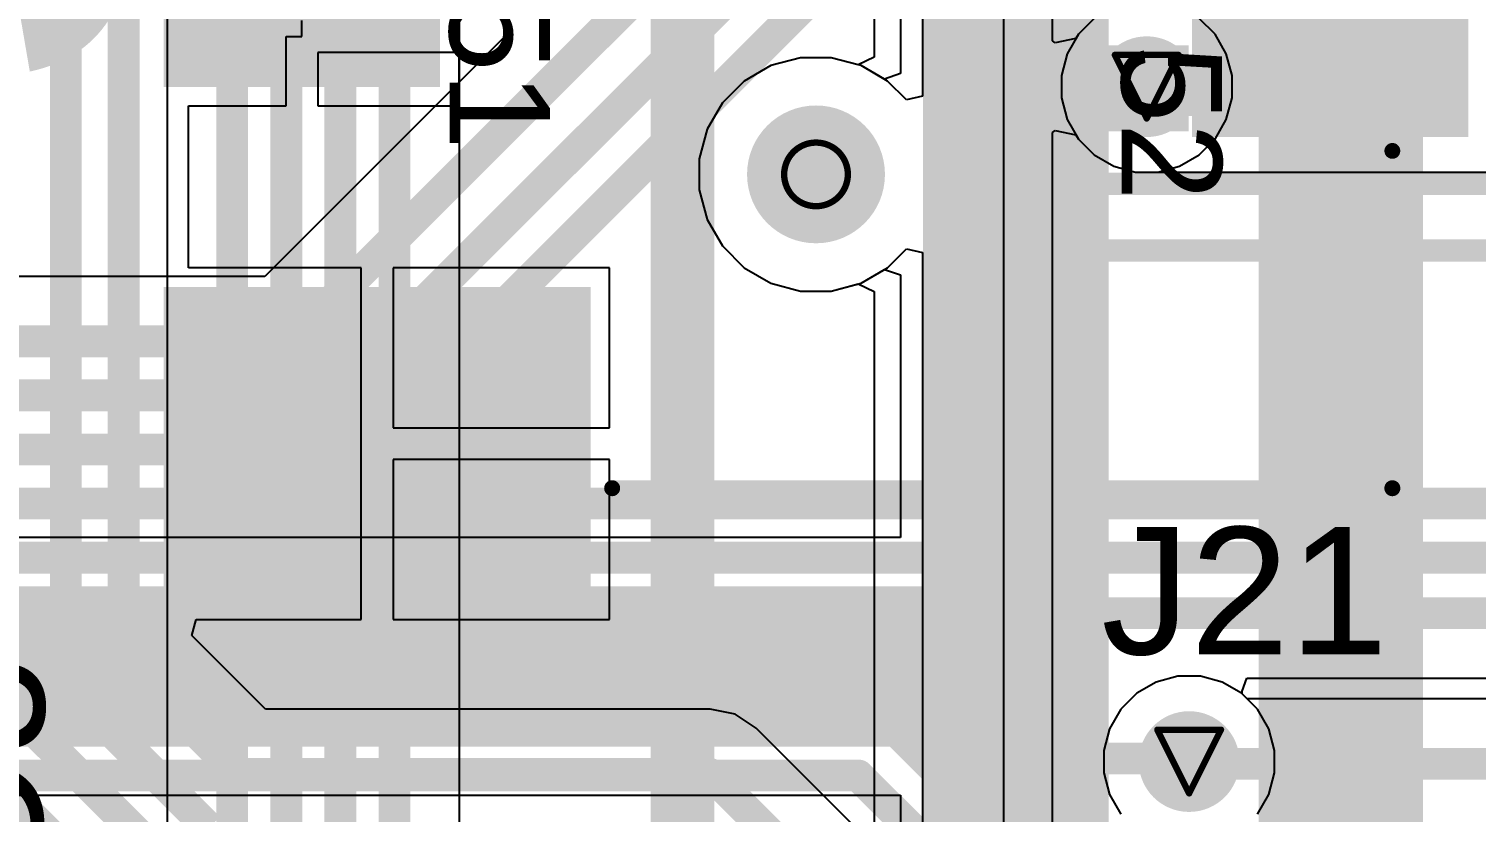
# Model space of a CAD drawing. Header units: inches. Extents: x -21 to 276, y -5 to 220.
# Drawn here: x 50.75 to 62.29, y 46.41 to 52.66 of the extents above; entities that cross this region are included whole.
import ezdxf

# ---------------------------------------------------------------- set-up
doc = ezdxf.new("R2010")
doc.units = ezdxf.units.IN
for name, color, linetype in [('Bottom Layer', 5, 'Continuous'), ('Bottom Solder', 6, 'Continuous'), ('Drill Drawing', 1, 'Continuous'), ('Ground', 16, 'Continuous'), ('Pad Holes', 156, 'Continuous'), ('Power + Signal', 76, 'Continuous'), ('Top Layer', 1, 'Continuous'), ('Top Overlay', 2, 'Continuous'), ('Top Paste', 8, 'Continuous'), ('Top Solder', 216, 'Continuous'), ('Via Holes', 16, 'Continuous')]:
    doc.layers.add(name, color=color, linetype=linetype)
doc.styles.add('Arial', font='', dxfattribs={"height": 0.2})
doc.styles.add('Arial_Bold', font='', dxfattribs={"height": 0.2})
doc.styles.get('Arial').set_extended_font_data('Arial')
doc.styles.get('Arial_Bold').set_extended_font_data('Arial', bold=True)

# ---------------------------------------------------------------- blocks, each defined once
blk = doc.blocks.new('91304_99_052R2_132')
at = {"layer": 'Bottom Solder'}
blk.add_hatch(color=6, dxfattribs=at).paths.add_polyline_path([(12.602, -0.102), (12.398, -0.102), (12.398, 0.102), (12.602, 0.102)])
at = {"layer": 'Pad Holes'}
h = blk.add_hatch(color=7, dxfattribs=at)
edge = h.paths.add_edge_path()
edge.add_arc((12.5, 0), 0.55, 0, 360)
at = {"layer": 'Top Layer'}
for points in [[(12.1, 3.1), (11.5, 3.1), (11.5, 5.1), (12.1, 5.1)], [(15.8, -5.1), (13.5, -5.1), (13.5, -1.9), (15.8, -1.9)], [(11.7, -5.1), (11.1, -5.1), (11.1, -3.1), (11.7, -3.1)]]:
    blk.add_hatch(color=1, dxfattribs=at).paths.add_polyline_path(points)
at = {"layer": 'Top Paste'}
for points in [[(12.1, 3.1), (11.5, 3.1), (11.5, 5.1), (12.1, 5.1)], [(15.8, -5.1), (13.5, -5.1), (13.5, -1.9), (15.8, -1.9)], [(11.7, -5.1), (11.1, -5.1), (11.1, -3.1), (11.7, -3.1)]]:
    blk.add_hatch(color=8, dxfattribs=at).paths.add_polyline_path(points)
at = {"layer": 'Top Solder'}
for points in [[(11.402, 2.998), (10.598, 2.998), (10.598, 5.202), (11.402, 5.202)], [(12.202, 2.998), (11.398, 2.998), (11.398, 5.202), (12.202, 5.202)], [(12.602, -0.102), (12.398, -0.102), (12.398, 0.102), (12.602, 0.102)], [(15.902, -5.202), (13.398, -5.202), (13.398, -1.798), (15.902, -1.798)], [(11.802, -5.202), (10.998, -5.202), (10.998, -2.998), (11.802, -2.998)]]:
    blk.add_hatch(color=216, dxfattribs=at).paths.add_polyline_path(points)
at = {"layer": 'Top Overlay'}
for points in [[(15.005, 4.597, 0.127, 0.127, 0), (12.313, 4.597, 0.127, 0.127, 0)], [(15.005, -1.626, 0.127, 0.127, 0), (15.005, 4.597, 0.127, 0.127, 0)]]:
    blk.add_lwpolyline(points, format="xyseb", dxfattribs=at)
for points in [[(12.281, 4.597, 0.0635, 0.0635, 1), (12.344, 4.597, 0.0635, 0.0635, 1)], [(14.973, 4.597, 0.0635, 0.0635, 1), (15.037, 4.597, 0.0635, 0.0635, 1)], [(14.973, 4.597, 0.0635, 0.0635, 1), (15.037, 4.597, 0.0635, 0.0635, 1)], [(14.973, -1.626, 0.0635, 0.0635, 1), (15.037, -1.626, 0.0635, 0.0635, 1)]]:
    blk.add_lwpolyline(points, format="xyseb", close=True, dxfattribs=at)
at = {"layer": 'Top Overlay', "style": 'Arial'}
for s, p in [('52', (11.466, 2.437)), ('51', (11.06, -2.923))]:
    blk.add_text(s, height=0.8, dxfattribs=at).set_placement(p)

msp = doc.modelspace()

# ---------------------------------------------------------------- hatches: boundary and pattern name
at = {"layer": 'Bottom Layer'}
for points in [[(60.557, 39.776), (61.869, 39.776), (61.869, 76.497), (60.557, 76.497)], [(58.09, 16.18), (59.36, 16.18), (59.36, 64.033), (58.09, 64.033)], [(58.565, 51.841), (60, 51.841), (60, 52.527), (58.565, 52.527)], [(27.659, 46.929), (58.692, 46.929), (58.692, 48.209), (27.659, 48.209)]]:
    msp.add_hatch(color=5, dxfattribs=at).paths.add_polyline_path(points)
h = msp.add_hatch(color=5, dxfattribs=at)
edge = h.paths.add_edge_path()
edge.add_arc((59.665, 52.197), 0.3, 0, 360)
h = msp.add_hatch(color=5, dxfattribs=at)
edge = h.paths.add_edge_path()
edge.add_arc((60.003, 46.81), 0.3, 0, 360)
at = {"layer": 'Bottom Solder'}
h = msp.add_hatch(color=6, dxfattribs=at)
edge = h.paths.add_edge_path()
edge.add_arc((59.665, 52.197), 0.402, 0, 360)
h = msp.add_hatch(color=6, dxfattribs=at)
edge = h.paths.add_edge_path()
edge.add_arc((60.003, 46.81), 0.402, 0, 360)
at = {"layer": 'Ground'}
h = msp.add_hatch(color=16, dxfattribs=at)
edge = h.paths.add_edge_path()
edge.add_arc((59.665, 52.197), 0.3, 0, 360)
h = msp.add_hatch(color=16, dxfattribs=at)
edge = h.paths.add_edge_path()
edge.add_arc((60.003, 46.81), 0.3, 0, 360)
at = {"layer": 'Power + Signal'}
h = msp.add_hatch(color=76, dxfattribs=at)
edge = h.paths.add_edge_path()
edge.add_arc((59.665, 52.197), 0.3, 0, 360)
h = msp.add_hatch(color=76, dxfattribs=at)
edge = h.paths.add_edge_path()
edge.add_arc((60.003, 46.81), 0.3, 0, 360)
at = {"layer": 'Top Layer'}
for points in [[(52.316, 52.47), (53.628, 52.47), (53.628, 54.197), (52.316, 54.197)], [(60.69, 52.437), (59.665, 52.437), (59.665, 51.964), (60.69, 51.964)]]:
    msp.add_hatch(color=1, dxfattribs=at).paths.add_polyline_path(points)
h = msp.add_hatch(color=1, dxfattribs=at)
edge = h.paths.add_edge_path()
edge.add_arc((59.665, 52.197), 0.3, 0, 360)
h = msp.add_hatch(color=1, dxfattribs=at)
edge = h.paths.add_edge_path()
edge.add_arc((60.003, 46.81), 0.3, 0, 360)
at = {"layer": 'Top Solder'}
h = msp.add_hatch(color=216, dxfattribs=at)
edge = h.paths.add_edge_path()
edge.add_arc((59.665, 52.197), 0.402, 0, 360)
h = msp.add_hatch(color=216, dxfattribs=at)
edge = h.paths.add_edge_path()
edge.add_arc((60.003, 46.81), 0.402, 0, 360)
at = {"layer": 'Via Holes'}
h = msp.add_hatch(color=7, dxfattribs=at)
edge = h.paths.add_edge_path()
edge.add_arc((59.665, 52.197), 0.15, 0, 360)
h = msp.add_hatch(color=7, dxfattribs=at)
edge = h.paths.add_edge_path()
edge.add_arc((60.003, 46.81), 0.15, 0, 360)

# ---------------------------------------------------------------- linework, layer by layer
at = {"layer": 'Bottom Layer'}
for p, q in [((57.701, 55.263), (57.701, 52.301)), ((56.904, 52.428), (56.667, 52.365)), ((57.149, 52.428), (56.904, 52.428)), ((57.386, 52.365), (57.149, 52.428)), ((56.667, 52.365), (56.455, 52.242)), ((57.574, 52.256), (57.386, 52.365)), ((57.701, 52.301), (57.574, 52.256)), ((56.455, 52.242), (56.282, 52.069)), ((56.282, 52.069), (56.159, 51.857)), ((56.159, 51.857), (56.096, 51.62)), ((56.096, 51.62), (56.096, 51.375)), ((56.096, 51.375), (56.159, 51.138)), ((56.159, 51.138), (56.282, 50.926)), ((56.282, 50.926), (56.455, 50.752)), ((56.455, 50.752), (56.667, 50.63)), ((57.386, 50.63), (57.574, 50.738)), ((57.574, 50.738), (57.701, 50.694)), ((57.701, 50.694), (57.701, 48.598)), ((56.667, 50.63), (56.904, 50.566)), ((56.904, 50.566), (57.149, 50.566)), ((57.149, 50.566), (57.386, 50.63)), ((57.701, 48.598), (43.538, 48.598)), ((28.796, 46.541), (57.701, 46.541)), ((57.701, 46.541), (57.701, 41.962))]:
    msp.add_line(p, q, dxfattribs=at)
at = {"layer": 'Drill Drawing'}
for points in [[(59.411, 52.451, 0.0508, 0.0508, 0), (59.919, 52.451, 0.0508, 0.0508, 0)], [(59.411, 52.451, 0.0508, 0.0508, 0), (59.665, 51.943, 0.0508, 0.0508, 0)], [(59.665, 51.943, 0.0508, 0.0508, 0), (59.919, 52.451, 0.0508, 0.0508, 0)], [(59.749, 47.064, 0.0508, 0.0508, 0), (60.257, 47.064, 0.0508, 0.0508, 0)], [(59.749, 47.064, 0.0508, 0.0508, 0), (60.003, 46.556, 0.0508, 0.0508, 0)], [(60.003, 46.556, 0.0508, 0.0508, 0), (60.257, 47.064, 0.0508, 0.0508, 0)]]:
    msp.add_lwpolyline(points, format="xyseb", dxfattribs=at)
for points in [[(59.398, 52.451, 0.0254, 0.0254, 1), (59.423, 52.451, 0.0254, 0.0254, 1)], [(59.398, 52.451, 0.0254, 0.0254, 1), (59.423, 52.451, 0.0254, 0.0254, 1)], [(59.906, 52.451, 0.0254, 0.0254, 1), (59.931, 52.451, 0.0254, 0.0254, 1)], [(59.906, 52.451, 0.0254, 0.0254, 1), (59.931, 52.451, 0.0254, 0.0254, 1)], [(59.652, 51.943, 0.0254, 0.0254, 1), (59.677, 51.943, 0.0254, 0.0254, 1)], [(59.652, 51.943, 0.0254, 0.0254, 1), (59.677, 51.943, 0.0254, 0.0254, 1)], [(57.281, 51.497, 0.0508, 0.0508, 1), (56.773, 51.497, 0.0508, 0.0508, 1)], [(56.76, 51.497, 0.0254, 0.0254, 1), (56.785, 51.497, 0.0254, 0.0254, 1)], [(57.268, 51.497, 0.0254, 0.0254, 1), (57.293, 51.497, 0.0254, 0.0254, 1)], [(59.737, 47.064, 0.0254, 0.0254, 1), (59.762, 47.064, 0.0254, 0.0254, 1)], [(59.737, 47.064, 0.0254, 0.0254, 1), (59.762, 47.064, 0.0254, 0.0254, 1)], [(60.245, 47.064, 0.0254, 0.0254, 1), (60.27, 47.064, 0.0254, 0.0254, 1)], [(60.245, 47.064, 0.0254, 0.0254, 1), (60.27, 47.064, 0.0254, 0.0254, 1)], [(59.991, 46.556, 0.0254, 0.0254, 1), (60.016, 46.556, 0.0254, 0.0254, 1)], [(59.991, 46.556, 0.0254, 0.0254, 1), (60.016, 46.556, 0.0254, 0.0254, 1)]]:
    msp.add_lwpolyline(points, format="xyseb", close=True, dxfattribs=at)
at = {"layer": 'Ground'}
for p, q in [((58.913, 52.564), (58.913, 63.04)), ((51.852, 60.278), (51.852, 33.223)), ((57.877, 55.583), (57.877, 52.122)), ((54.183, 40.877), (54.183, 52.88)), ((59.246, 52.742), (59.12, 52.615)), ((60.21, 52.615), (60.083, 52.742)), ((58.934, 52.548), (58.913, 52.564)), ((59.1, 52.581), (58.934, 52.548)), ((59.12, 52.615), (59.1, 52.581)), ((60.299, 52.46), (60.21, 52.615)), ((56.904, 52.428), (56.667, 52.365)), ((57.149, 52.428), (56.904, 52.428)), ((57.386, 52.365), (57.149, 52.428)), ((60.346, 52.287), (60.299, 52.46)), ((56.667, 52.365), (56.455, 52.242)), ((57.598, 52.242), (57.386, 52.365)), ((56.455, 52.242), (56.282, 52.069)), ((57.75, 52.091), (57.598, 52.242)), ((60.346, 52.107), (60.346, 52.287)), ((56.282, 52.069), (56.159, 51.857)), ((57.877, 52.122), (57.75, 52.091)), ((60.299, 51.934), (60.346, 52.107)), ((56.159, 51.857), (56.096, 51.62)), ((58.913, 51.83), (58.934, 51.846)), ((58.913, 37.146), (58.913, 51.83)), ((58.934, 51.846), (59.1, 51.813)), ((60.21, 51.779), (60.299, 51.934)), ((59.1, 51.813), (59.12, 51.779)), ((59.12, 51.779), (59.246, 51.652)), ((60.083, 51.652), (60.21, 51.779)), ((56.096, 51.62), (56.096, 51.375)), ((59.246, 51.652), (59.402, 51.562)), ((59.927, 51.562), (60.083, 51.652)), ((59.402, 51.562), (59.575, 51.516)), ((59.575, 51.516), (59.754, 51.516)), ((59.754, 51.516), (59.927, 51.562)), ((56.096, 51.375), (56.159, 51.138)), ((56.159, 51.138), (56.282, 50.926)), ((56.282, 50.926), (56.455, 50.752)), ((57.598, 50.752), (57.75, 50.904)), ((57.75, 50.904), (57.877, 50.873)), ((57.877, 50.873), (57.877, 41.847)), ((56.455, 50.752), (56.667, 50.63)), ((57.386, 50.63), (57.598, 50.752)), ((56.667, 50.63), (56.904, 50.566)), ((56.904, 50.566), (57.149, 50.566)), ((57.149, 50.566), (57.386, 50.63)), ((59.74, 47.444), (59.585, 47.355)), ((59.914, 47.491), (59.74, 47.444)), ((60.093, 47.491), (59.914, 47.491)), ((60.266, 47.444), (60.093, 47.491)), ((60.421, 47.355), (60.266, 47.444)), ((59.585, 47.355), (59.458, 47.228)), ((60.548, 47.228), (60.421, 47.355)), ((59.458, 47.228), (59.369, 47.072)), ((60.638, 47.072), (60.548, 47.228)), ((59.369, 47.072), (59.322, 46.899)), ((60.684, 46.899), (60.638, 47.072)), ((59.322, 46.899), (59.322, 46.72)), ((60.684, 46.72), (60.684, 46.899)), ((59.322, 46.72), (59.369, 46.547)), ((60.638, 46.547), (60.684, 46.72)), ((59.369, 46.547), (59.458, 46.391)), ((60.548, 46.391), (60.638, 46.547))]:
    msp.add_line(p, q, dxfattribs=at)
for points in [[(52.802, 33.235, 0.254, 0.254, 0), (52.802, 75.241, 0.254, 0.254, 0)], [(53.233, 33.414, 0.254, 0.254, 0), (53.233, 72.932, 0.254, 0.254, 0)], [(58.395, 36.932, 0.254, 0.254, 0), (58.395, 71.843, 0.254, 0.254, 0)], [(52.37, 33.056, 0.254, 0.254, 0), (52.37, 60.493, 0.254, 0.254, 0)], [(55.963, 43.185, 0.508, 0.508, 0), (55.963, 55.213, 0.508, 0.508, 0)], [(53.665, 33.593, 0.254, 0.254, 0), (53.665, 53.767, 0.254, 0.254, 0)]]:
    msp.add_lwpolyline(points, format="xyseb", dxfattribs=at)
at = {"layer": 'Power + Signal'}
for p, q in [((54.565, 52.774), (54.598, 52.651)), ((54.598, 52.651), (52.63, 50.683)), ((52.63, 50.683), (46.127, 50.683)), ((60.427, 47.371), (60.464, 47.477)), ((60.464, 47.477), (63.805, 47.477)), ((60.426, 47.35), (60.427, 47.371)), ((60.548, 47.228), (60.426, 47.35)), ((60.638, 47.072), (60.548, 47.228)), ((60.684, 46.899), (60.638, 47.072)), ((60.684, 46.72), (60.684, 46.899)), ((60.638, 46.547), (60.684, 46.72)), ((60.548, 46.391), (60.638, 46.547))]:
    msp.add_line(p, q, dxfattribs=at)
for points in [[(58.576, 52.139, 0.178, 0.178, 0), (58.576, 58.536, 0.178, 0.178, 0)], [(58.043, 51.918, 0.178, 0.178, 0), (58.043, 58.315, 0.178, 0.178, 0)], [(52.844, 50.165, 0.254, 0.254, 0), (55.855, 53.175, 0.254, 0.254, 0)], [(53.158, 49.733, 0.254, 0.254, 0), (56.477, 53.052, 0.254, 0.254, 0)], [(53.388, 49.301, 0.254, 0.254, 0), (57.099, 53.013, 0.254, 0.254, 0)], [(58.576, 52.139, 0.178, 0.178, 0), (59.293, 51.422, 0.178, 0.178, 0)], [(58.043, 51.918, 0.178, 0.178, 0), (59.072, 50.889, 0.178, 0.178, 0)], [(59.293, 51.422, 0.178, 0.178, 0), (66.992, 51.422, 0.178, 0.178, 0)], [(59.072, 50.889, 0.178, 0.178, 0), (66.771, 50.889, 0.178, 0.178, 0)], [(38.282, 50.165, 0.254, 0.254, 0), (52.844, 50.165, 0.254, 0.254, 0)], [(38.103, 49.733, 0.254, 0.254, 0), (53.158, 49.733, 0.254, 0.254, 0)], [(37.924, 49.301, 0.254, 0.254, 0), (53.388, 49.301, 0.254, 0.254, 0)], [(37.745, 48.87, 0.254, 0.254, 0), (67.857, 48.87, 0.254, 0.254, 0)], [(37.567, 48.438, 0.254, 0.254, 0), (67.537, 48.438, 0.254, 0.254, 0)], [(23.814, 47.995, 0.254, 0.254, 0), (64.019, 47.995, 0.254, 0.254, 0)], [(23.635, 47.563, 0.254, 0.254, 0), (57.777, 47.563, 0.254, 0.254, 0)], [(57.777, 47.563, 0.254, 0.254, 0), (58.505, 46.835, 0.254, 0.254, 0)], [(23.456, 47.131, 0.254, 0.254, 0), (57.593, 47.131, 0.254, 0.254, 0)], [(57.593, 47.131, 0.254, 0.254, 0), (58.776, 45.949, 0.254, 0.254, 0)], [(58.505, 46.835, 0.254, 0.254, 0), (60.003, 46.835, 0.254, 0.254, 0)], [(23.278, 46.699, 0.254, 0.254, 0), (57.364, 46.699, 0.254, 0.254, 0)], [(57.364, 46.699, 0.254, 0.254, 0), (58.928, 45.136, 0.254, 0.254, 0)]]:
    msp.add_lwpolyline(points, format="xyseb", dxfattribs=at)
for points in [[(58.532, 52.139, 0.0889, 0.0889, 1), (58.621, 52.139, 0.0889, 0.0889, 1)], [(58.532, 52.139, 0.0889, 0.0889, 1), (58.621, 52.139, 0.0889, 0.0889, 1)], [(57.998, 51.918, 0.0889, 0.0889, 1), (58.087, 51.918, 0.0889, 0.0889, 1)], [(57.998, 51.918, 0.0889, 0.0889, 1), (58.087, 51.918, 0.0889, 0.0889, 1)], [(59.249, 51.422, 0.0889, 0.0889, 1), (59.337, 51.422, 0.0889, 0.0889, 1)], [(59.249, 51.422, 0.0889, 0.0889, 1), (59.337, 51.422, 0.0889, 0.0889, 1)], [(59.028, 50.889, 0.0889, 0.0889, 1), (59.116, 50.889, 0.0889, 0.0889, 1)], [(59.028, 50.889, 0.0889, 0.0889, 1), (59.116, 50.889, 0.0889, 0.0889, 1)], [(52.781, 50.165, 0.127, 0.127, 1), (52.908, 50.165, 0.127, 0.127, 1)], [(52.781, 50.165, 0.127, 0.127, 1), (52.908, 50.165, 0.127, 0.127, 1)], [(53.095, 49.733, 0.127, 0.127, 1), (53.222, 49.733, 0.127, 0.127, 1)], [(53.095, 49.733, 0.127, 0.127, 1), (53.222, 49.733, 0.127, 0.127, 1)], [(53.324, 49.301, 0.127, 0.127, 1), (53.451, 49.301, 0.127, 0.127, 1)], [(53.324, 49.301, 0.127, 0.127, 1), (53.451, 49.301, 0.127, 0.127, 1)], [(57.713, 47.563, 0.127, 0.127, 1), (57.84, 47.563, 0.127, 0.127, 1)], [(57.713, 47.563, 0.127, 0.127, 1), (57.84, 47.563, 0.127, 0.127, 1)], [(57.529, 47.131, 0.127, 0.127, 1), (57.656, 47.131, 0.127, 0.127, 1)], [(57.529, 47.131, 0.127, 0.127, 1), (57.656, 47.131, 0.127, 0.127, 1)], [(58.441, 46.835, 0.127, 0.127, 1), (58.568, 46.835, 0.127, 0.127, 1)], [(58.441, 46.835, 0.127, 0.127, 1), (58.568, 46.835, 0.127, 0.127, 1)], [(59.94, 46.835, 0.127, 0.127, 1), (60.067, 46.835, 0.127, 0.127, 1)], [(57.301, 46.699, 0.127, 0.127, 1), (57.428, 46.699, 0.127, 0.127, 1)], [(57.301, 46.699, 0.127, 0.127, 1), (57.428, 46.699, 0.127, 0.127, 1)]]:
    msp.add_lwpolyline(points, format="xyseb", close=True, dxfattribs=at)
at = {"layer": 'Top Layer'}
for p, q in [((58.525, 45.712), (58.525, 61.371)), ((57.49, 55.116), (57.49, 52.433)), ((52.927, 52.597), (52.927, 52.724)), ((59.246, 52.742), (59.12, 52.615)), ((52.8, 52.043), (52.8, 52.597)), ((52.8, 52.597), (52.927, 52.597)), ((59.12, 52.615), (59.03, 52.46)), ((54.181, 52.47), (53.054, 52.47)), ((53.054, 52.47), (53.054, 52.043)), ((54.181, 52.043), (54.181, 52.47)), ((56.904, 52.428), (56.667, 52.365)), ((57.149, 52.428), (56.904, 52.428)), ((57.363, 52.371), (57.149, 52.428)), ((57.49, 52.433), (57.363, 52.371)), ((59.03, 52.46), (58.984, 52.287)), ((56.667, 52.365), (56.455, 52.242)), ((56.455, 52.242), (56.282, 52.069)), ((58.984, 52.287), (58.984, 52.107)), ((56.282, 52.069), (56.159, 51.857)), ((58.984, 52.107), (59.03, 51.934)), ((52.023, 50.751), (52.023, 52.043)), ((52.023, 52.043), (52.8, 52.043)), ((53.054, 52.043), (54.181, 52.043)), ((56.159, 51.857), (56.096, 51.62)), ((59.03, 51.934), (59.12, 51.779)), ((59.12, 51.779), (59.246, 51.652)), ((56.096, 51.62), (56.096, 51.375)), ((59.246, 51.652), (59.402, 51.562)), ((59.402, 51.562), (59.575, 51.516)), ((59.575, 51.516), (59.754, 51.516)), ((59.754, 51.516), (59.755, 51.516)), ((59.755, 51.516), (62.508, 51.516)), ((56.096, 51.375), (56.159, 51.138)), ((56.159, 51.138), (56.282, 50.926)), ((56.282, 50.926), (56.455, 50.752)), ((53.4, 50.751), (52.023, 50.751)), ((53.4, 49.347), (53.4, 50.751)), ((55.381, 50.751), (53.654, 50.751)), ((53.654, 50.751), (53.654, 49.474)), ((55.381, 49.474), (55.381, 50.751)), ((56.455, 50.752), (56.667, 50.63)), ((56.667, 50.63), (56.904, 50.566)), ((56.904, 50.566), (57.149, 50.566)), ((57.149, 50.566), (57.363, 50.623)), ((57.363, 50.623), (57.49, 50.561)), ((57.49, 50.561), (57.49, 46.303)), ((53.654, 49.474), (55.381, 49.474)), ((53.4, 47.943), (53.4, 49.347)), ((55.381, 49.22), (53.654, 49.22)), ((53.654, 49.22), (53.654, 47.943)), ((55.381, 47.943), (55.381, 49.22)), ((52.048, 47.816), (52.084, 47.943)), ((52.084, 47.943), (53.4, 47.943)), ((53.654, 47.943), (55.381, 47.943)), ((52.636, 47.229), (52.048, 47.816)), ((59.74, 47.444), (59.585, 47.355)), ((59.914, 47.491), (59.74, 47.444)), ((60.093, 47.491), (59.914, 47.491)), ((60.266, 47.444), (60.093, 47.491)), ((60.421, 47.355), (60.266, 47.444)), ((59.585, 47.355), (59.458, 47.228)), ((60.466, 47.31), (60.421, 47.355)), ((56.184, 47.229), (52.636, 47.229)), ((56.382, 47.189), (56.184, 47.229)), ((59.458, 47.228), (59.369, 47.072)), ((63.937, 47.31), (60.466, 47.31)), ((56.55, 47.077), (56.382, 47.189)), ((57.372, 46.255), (56.55, 47.077)), ((59.369, 47.072), (59.322, 46.899)), ((59.322, 46.899), (59.322, 46.72)), ((59.322, 46.72), (59.369, 46.547)), ((59.369, 46.547), (59.458, 46.391))]:
    msp.add_line(p, q, dxfattribs=at)
for points in [[(51.043, 47.418, 0.254, 0.254, 0), (51.043, 62.627, 0.254, 0.254, 0)], [(58.007, 45.498, 0.254, 0.254, 0), (58.007, 61.371, 0.254, 0.254, 0)], [(51.505, 47.627, 0.254, 0.254, 0), (51.505, 60.123, 0.254, 0.254, 0)], [(51.505, 47.627, 0.254, 0.254, 0), (52.421, 46.711, 0.254, 0.254, 0)], [(51.043, 47.418, 0.254, 0.254, 0), (52.183, 46.279, 0.254, 0.254, 0)], [(50.611, 47.239, 0.254, 0.254, 0), (52.004, 45.847, 0.254, 0.254, 0)], [(50.142, 47.002, 0.254, 0.254, 0), (51.343, 45.801, 0.254, 0.254, 0)], [(60.003, 46.835, 0.254, 0.254, 0), (60.047, 46.792, 0.254, 0.254, 0)], [(60.047, 46.792, 0.254, 0.254, 0), (70.429, 46.792, 0.254, 0.254, 0)], [(52.421, 46.711, 0.254, 0.254, 0), (56.184, 46.711, 0.254, 0.254, 0)], [(56.184, 46.711, 0.254, 0.254, 0), (60.32, 42.575, 0.254, 0.254, 0)]]:
    msp.add_lwpolyline(points, format="xyseb", dxfattribs=at)
for points in [[(51.441, 47.627, 0.127, 0.127, 1), (51.568, 47.627, 0.127, 0.127, 1)], [(51.441, 47.627, 0.127, 0.127, 1), (51.568, 47.627, 0.127, 0.127, 1)], [(50.98, 47.418, 0.127, 0.127, 1), (51.107, 47.418, 0.127, 0.127, 1)], [(50.98, 47.418, 0.127, 0.127, 1), (51.107, 47.418, 0.127, 0.127, 1)], [(59.94, 46.835, 0.127, 0.127, 1), (60.067, 46.835, 0.127, 0.127, 1)], [(59.983, 46.792, 0.127, 0.127, 1), (60.11, 46.792, 0.127, 0.127, 1)], [(59.983, 46.792, 0.127, 0.127, 1), (60.11, 46.792, 0.127, 0.127, 1)], [(52.358, 46.711, 0.127, 0.127, 1), (52.485, 46.711, 0.127, 0.127, 1)], [(52.358, 46.711, 0.127, 0.127, 1), (52.485, 46.711, 0.127, 0.127, 1)], [(56.12, 46.711, 0.127, 0.127, 1), (56.247, 46.711, 0.127, 0.127, 1)], [(56.12, 46.711, 0.127, 0.127, 1), (56.247, 46.711, 0.127, 0.127, 1)]]:
    msp.add_lwpolyline(points, format="xyseb", close=True, dxfattribs=at)

# ---------------------------------------------------------------- block references
at = {"rotation": 270}
msp.add_blockref('91304_99_052R2_132', (57.027, 63.997), dxfattribs=at)

# ---------------------------------------------------------------- texts
at = {"layer": 'Top Overlay'}
for s, height, style, p in [('SLOT', 3.048, 'Arial_Bold', (51.55, 52.195)), ('D5', 1.016, 'Arial', (50.872, 45.839))]:
    msp.add_text(s, height=height, rotation=90, dxfattribs=dict(at, style=style)).set_placement(p)
at = {"layer": 'Top Overlay', "style": 'Arial'}
msp.add_text('J21', height=1.016, dxfattribs=at).set_placement((59.302, 47.666))

doc.saveas('drawing.dxf')
